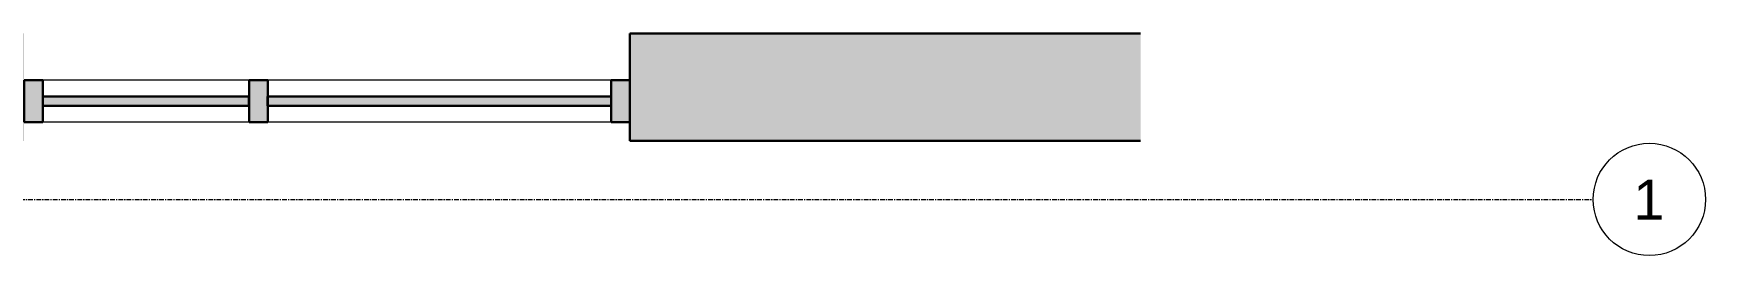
# Model space of a CAD drawing. Header units: inches. Extents: x -610 to 219, y 1022 to 1725.
# Drawn here: x 40.7 to 219.3, y 1656 to 1679.8 of the extents above; entities that cross this region are included whole.
import ezdxf

# ---------------------------------------------------------------- set-up
doc = ezdxf.new("R2010")
doc.units = ezdxf.units.IN
doc.header["$MEASUREMENT"] = 0
doc.linetypes.add('Grid Line 1_2_', pattern=[0.875, 0.5, -0.125, 0.125, -0.125])
for name, color, linetype, lineweight in [('A-GLAZ-CURT', 52, 'Continuous', 18), ('A-GLAZ-CWMG', 51, 'Continuous', 18), ('A-WALL', 113, 'Continuous', 18), ('A-WALL-PATT', 111, 'Continuous', 18), ('S-GRID', 1, 'Continuous', 9), ('S-GRID-IDEN', 1, 'Continuous', 9)]:
    doc.layers.add(name, color=color, linetype=linetype, lineweight=lineweight)
doc.styles.add('Swis721 Lt BT', font='swissl.ttf', dxfattribs={"height": 4.257319})

# ---------------------------------------------------------------- blocks, each defined once
blk = doc.blocks.new('System Panel - Glazed-V1-FIRST FLOOR POWER _ SIGNAL')
at = {"layer": 'A-GLAZ-CURT'}
blk.add_hatch(color=250, dxfattribs=at).paths.add_polyline_path([(11.01, -0.5), (11.01, 0.5), (-11.01, 0.5), (-11.01, -0.5), (1.96, -0.5)], flags=0)
at = {"layer": 'A-GLAZ-CURT', "color": 8, "lineweight": 30}
for p, q in [((11.01, 0.5), (-11.01, 0.5)), ((-11.01, 0.5), (-11.01, -0.5)), ((11.01, -0.5), (11.01, 0.5)), ((-11.01, -0.5), (11.01, -0.5))]:
    blk.add_line(p, q, dxfattribs=at)
blk = doc.blocks.new('System Panel - Glazed-4776495-FIRST FLOOR POWER _ SIGNAL')
at = {"layer": 'A-GLAZ-CURT'}
blk.add_hatch(color=250, dxfattribs=at).paths.add_polyline_path([(18.35, -0.5), (18.35, 0.5), (-18.35, 0.5), (-18.35, -0.5), (-15.18, -0.5)], flags=0)
at = {"layer": 'A-GLAZ-CURT', "color": 8, "lineweight": 30}
for p, q in [((18.35, 0.5), (-18.35, 0.5)), ((-18.35, 0.5), (-18.35, -0.5)), ((18.35, -0.5), (18.35, 0.5)), ((-18.35, -0.5), (18.35, -0.5))]:
    blk.add_line(p, q, dxfattribs=at)
blk = doc.blocks.new('Rectangular Mullion - 2_ x 4_5_ rectangular-4776488-FIRST FLOOR POWER _ SIGNAL')
at = {"layer": 'A-GLAZ-CWMG'}
blk.add_hatch(color=250, dxfattribs=at).paths.add_polyline_path([(-2, 2.25), (-2, -2.25), (0, -2.25), (0, 2.25)], flags=0)
at = {"layer": 'A-GLAZ-CWMG', "color": 8, "lineweight": 30}
for p, q in [((0, 2.25), (-2, 2.25)), ((-2, 2.25), (-2, -2.25)), ((0, -2.25), (0, 2.25)), ((-2, -2.25), (0, -2.25))]:
    blk.add_line(p, q, dxfattribs=at)
blk = doc.blocks.new('Rectangular Mullion - 2_ x 4_5_ rectangular-4776489-FIRST FLOOR POWER _ SIGNAL')
at = {"layer": 'A-GLAZ-CWMG'}
blk.add_hatch(color=250, dxfattribs=at).paths.add_polyline_path([(0, 2.25), (0, -2.25), (-2, -2.25), (-2, 2.25)], flags=0)
at = {"layer": 'A-GLAZ-CWMG', "color": 8, "lineweight": 30}
for p, q in [((-2, 2.25), (0, 2.25)), ((-2, -2.25), (-2, 2.25)), ((0, 2.25), (0, -2.25)), ((0, -2.25), (-2, -2.25))]:
    blk.add_line(p, q, dxfattribs=at)
blk = doc.blocks.new('Rectangular Mullion - 2_ x 4_5_ rectangular-4530477-FIRST FLOOR POWER _ SIGNAL')
at = {"layer": 'A-GLAZ-CWMG', "color": 55}
for p, q in [((-440.28, 1674.79), (-462.31, 1674.79)), ((-440.28, 1670.29), (-462.31, 1670.29))]:
    blk.add_line(p, q, dxfattribs=at)
blk = doc.blocks.new('Rectangular Mullion - 2_ x 4_5_ rectangular-4776485-FIRST FLOOR POWER _ SIGNAL')
at = {"layer": 'A-GLAZ-CWMG'}
blk.add_hatch(color=250, dxfattribs=at).paths.add_polyline_path([(1, 2.25), (1, -2.25), (-1, -2.25), (-1, 2.25)], flags=0)
at = {"layer": 'A-GLAZ-CWMG', "color": 8, "lineweight": 30}
for p, q in [((-1, 2.25), (1, 2.25)), ((-1, -2.25), (-1, 2.25)), ((1, 2.25), (1, -2.25)), ((1, -2.25), (-1, -2.25))]:
    blk.add_line(p, q, dxfattribs=at)
blk = doc.blocks.new('Rectangular Mullion - 2_ x 4_5_ rectangular-4552106-FIRST FLOOR POWER _ SIGNAL')
at = {"layer": 'A-GLAZ-CWMG', "color": 55}
for p, q in [((102.41, 1674.79), (65.72, 1674.79)), ((102.41, 1670.29), (65.72, 1670.29))]:
    blk.add_line(p, q, dxfattribs=at)
blk = doc.blocks.new('Grid - Grid Head - Circle-50561-FIRST FLOOR POWER _ SIGNAL')
at = {"layer": 'S-GRID-IDEN'}
blk.add_circle((0, 0), 0.125, dxfattribs=at)

msp = doc.modelspace()

# ---------------------------------------------------------------- hatches: boundary and pattern name
at = {"layer": 'A-WALL-PATT', "lineweight": 9}
h = msp.add_hatch(color=7, dxfattribs=at)
h.paths.add_polyline_path([(158.96, 1668.29), (158.96, 1679.79), (104.41, 1679.79), (104.41, 1668.29)], flags=0)
h.paths.add_polyline_path([(33.19, 1668.29), (39.69, 1668.29), (39.69, 1679.79), (7.69, 1679.79), (7.69, 1668.29)], flags=0)
h.paths.add_polyline_path([(-114.81, 1668.29), (-56.31, 1668.29), (-56.31, 1679.79), (-152.31, 1679.79), (-152.31, 1668.29), (-133.78, 1668.29)], flags=0)
h.paths.add_polyline_path([(-248.31, 1668.29), (-216.31, 1668.29), (-216.31, 1679.79), (-248.31, 1679.79)], flags=0)
h.paths.add_polyline_path([(-313.93, 1668.29), (-312.31, 1668.29), (-312.31, 1679.79), (-400.31, 1679.79), (-400.31, 1668.29), (-336.45, 1668.29)], flags=0)

# ---------------------------------------------------------------- linework, layer by layer
at = {"layer": 'A-WALL', "color": 8, "lineweight": 30}
for p, q in [((158.96, 1679.79), (104.41, 1679.79)), ((104.41, 1679.79), (104.41, 1668.29)), ((104.41, 1668.29), (158.96, 1668.29))]:
    msp.add_line(p, q, dxfattribs=at)
at = {"layer": 'S-GRID', "linetype": 'Grid Line 1_2_'}
msp.add_line((-609.99, 1662.04), (207.32, 1662.04), dxfattribs=at)

# ---------------------------------------------------------------- block references
at = {"layer": 'A-GLAZ-CURT', "color": 55}
for name, p in [('System Panel - Glazed-V1-FIRST FLOOR POWER _ SIGNAL', (52.7, 1672.54)), ('System Panel - Glazed-4776495-FIRST FLOOR POWER _ SIGNAL', (84.06, 1672.54))]:
    msp.add_blockref(name, p, dxfattribs=at)
at = {"layer": 'A-GLAZ-CWMG', "color": 55, "rotation": 180}
msp.add_blockref('Rectangular Mullion - 2_ x 4_5_ rectangular-4776488-FIRST FLOOR POWER _ SIGNAL', (39.69, 1672.54), dxfattribs=at)
at = {"layer": 'A-GLAZ-CWMG', "color": 55}
for name, p in [('Rectangular Mullion - 2_ x 4_5_ rectangular-4530477-FIRST FLOOR POWER _ SIGNAL', (504, 0)), ('Rectangular Mullion - 2_ x 4_5_ rectangular-4552106-FIRST FLOOR POWER _ SIGNAL', (0, 0))]:
    msp.add_blockref(name, p, dxfattribs=at)
at = {"layer": 'A-GLAZ-CWMG', "color": 55, "extrusion": (0, 0, -1), "rotation": 180}
for name, p in [('Rectangular Mullion - 2_ x 4_5_ rectangular-4776485-FIRST FLOOR POWER _ SIGNAL', (-64.72, 1672.54)), ('Rectangular Mullion - 2_ x 4_5_ rectangular-4776489-FIRST FLOOR POWER _ SIGNAL', (-104.41, 1672.54))]:
    msp.add_blockref(name, p, dxfattribs=at)
at = {"layer": 'S-GRID-IDEN', "xscale": 47.99999999999997, "yscale": 47.99999999999997, "zscale": 47.99999999999997, "rotation": 269.9999999999994}
msp.add_blockref('Grid - Grid Head - Circle-50561-FIRST FLOOR POWER _ SIGNAL', (213.32, 1662.04), dxfattribs=at)

# ---------------------------------------------------------------- next in the draw order: texts
at = {"layer": 'S-GRID-IDEN', "insert": (213.27, 1664.15), "char_height": 4.26, "width": 3.78, "attachment_point": 2, "line_spacing_factor": 1.00667, "style": 'Swis721 Lt BT', "bg_fill": 3, "box_fill_scale": 1.25, "bg_fill_color": 0, "bg_fill_transparency": 0}
msp.add_mtext('1', dxfattribs=at)

doc.saveas('drawing.dxf')
